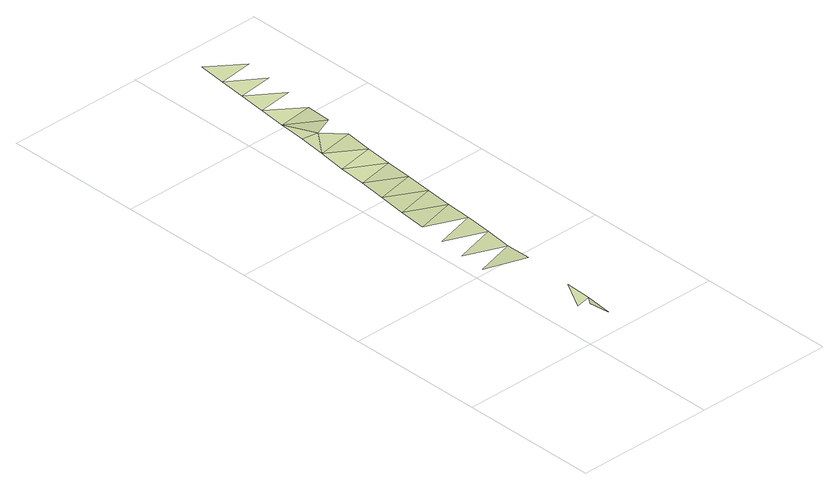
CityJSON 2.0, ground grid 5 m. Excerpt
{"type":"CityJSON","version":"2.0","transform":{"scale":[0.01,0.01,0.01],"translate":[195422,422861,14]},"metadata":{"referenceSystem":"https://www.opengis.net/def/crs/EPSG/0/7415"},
"CityObjects":{
"landuse1":{"type":"LandUse","attributes":{"3df_class":"Terrain","bgt_status":"bestaand","bgt_functie":"berm","relatievehoogteligging":0,"bgt_fysiekvoorkomen":"groenvoorziening","ondersteunendwegdeeloptalud":"false","plus_fysiekvoorkomen":"gras- en kruidachtigen","aantal_punten":0},"geometry":[{"type":"MultiSurface","lod":"1","boundaries":[[[0,1,2]],[[3,1,4]],[[5,6,7]],[[7,8,9]],[[10,8,11]],[[12,13,14]],[[11,13,12]],[[14,15,16]],[[14,13,15]],[[16,17,18]],[[15,17,16]],[[18,19,20]],[[18,17,19]],[[20,21,22]],[[19,21,20]],[[22,23,24]],[[24,23,25]],[[22,26,23]],[[22,21,26]],[[23,27,25]],[[25,28,29]],[[27,28,25]],[[29,30,31]],[[31,32,33]],[[33,34,35]]]}]}
},
"vertices":[
[128,55,110],[138,153,110],[133,141,96],[83,141,110],[147,251,107],[37,514,85],[167,447,101],[176,545,92],[186,643,92],[48,614,82],[59,713,81],[196,741,93],[71,813,81],[205,838,89],[82,913,81],[215,936,88],[93,1013,81],[225,1034,88],[105,1112,81],[235,1132,85],[116,1212,79],[244,1230,84],[128,1312,82],[183,1388,95],[139,1411,83],[150,1511,80],[254,1328,87],[264,1426,87],[275,1525,80],[162,1611,79],[286,1624,81],[173,1711,78],[298,1723,81],[185,1810,77],[309,1823,79],[196,1910,78]
]}
